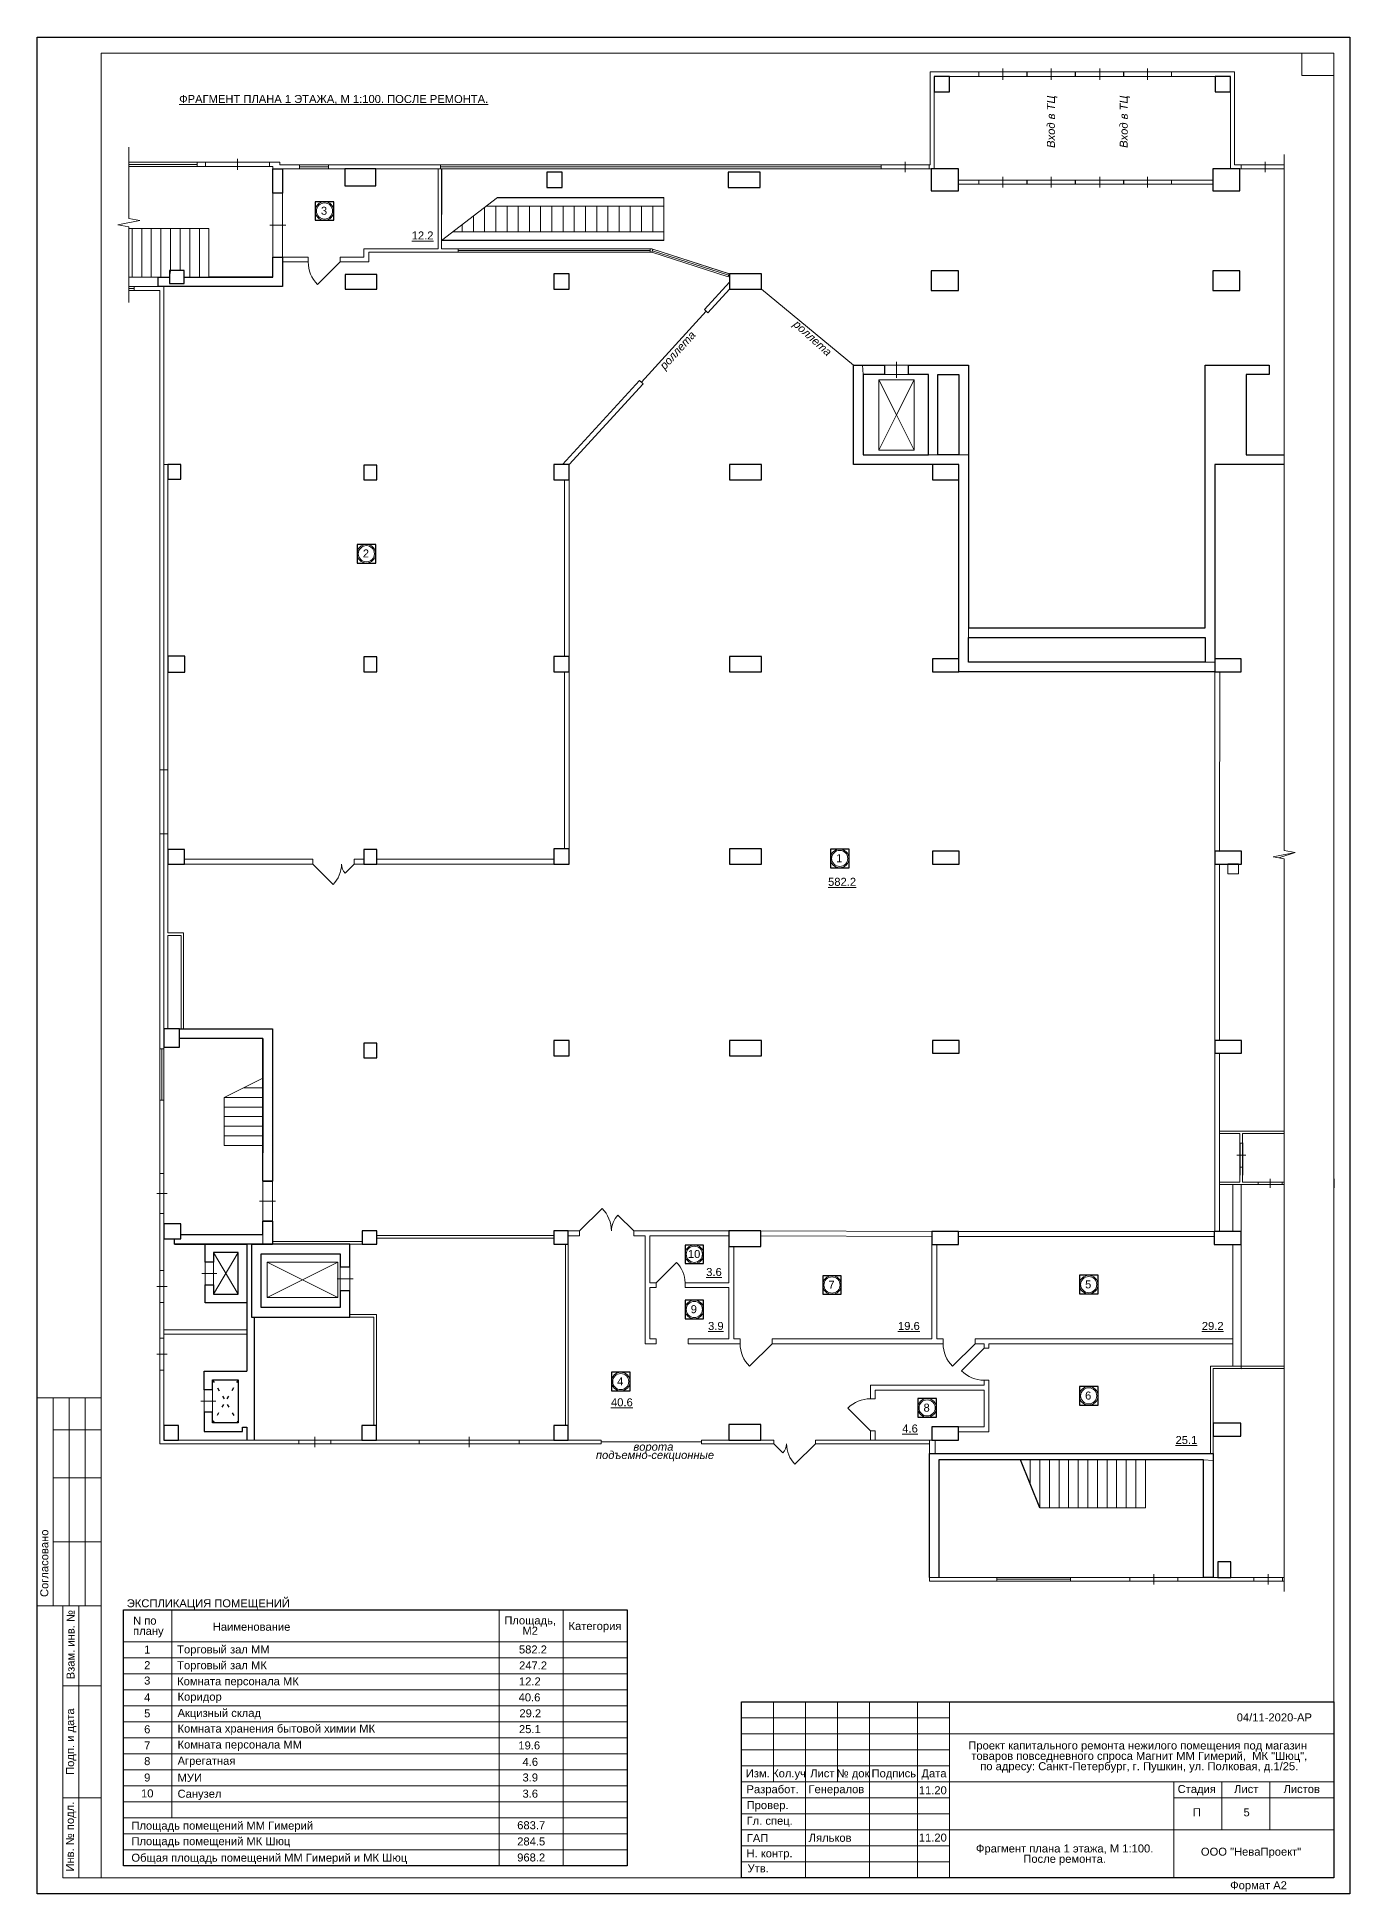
# Model space of a CAD drawing. Header units: metres. Extents: x 0 to 41, y 0 to 58.
import ezdxf
from ezdxf.enums import TextEntityAlignment as Align

# ---------------------------------------------------------------- set-up
doc = ezdxf.new("R2010")
doc.units = ezdxf.units.M
doc.header["$MEASUREMENT"] = 0
doc.linetypes.add('DGN Style 3', pattern=[9.138601, 6.527572, -2.611029])
doc.linetypes.add('PT_CUTCONTOUR', pattern=[0.3, 0.1, -0.2])
for name, color, linetype, lineweight in [('Level 50', 7, 'Continuous', 0), ('Level 63', 7, 'Continuous', 0), ('Капитальные стены', 7, 'Continuous', 30), ('Колонны', 4, 'Continuous', 13), ('лестницы', 134, 'Continuous', 0), ('Оборудование', 3, 'Continuous', 13)]:
    doc.layers.add(name, color=color, linetype=linetype, lineweight=lineweight)
for name, color, linetype in [('YOLO_FRAME', 1, 'Continuous'), ('YOLO_STAMP', 1, 'Continuous'), ('YOLO_TABLE', 1, 'Continuous')]:
    doc.layers.add(name, color=color, linetype=linetype)
doc.styles.add('GOST 2.304', font='cs_gost2304.shx')
doc.styles.add('Style-Arial', font='arial.ttf')
doc.styles.add('Style-Arial IF', font='')
doc.styles.get('Style-Arial IF').set_extended_font_data('Arial', italic=True)

msp = doc.modelspace()

# ---------------------------------------------------------------- linework, layer by layer
at = {"color": 7, "lineweight": 0}
for p, q in [((30.162, 57.017), (30.162, 56.667)), ((31.674, 57.017), (31.674, 56.667)), ((33.186, 57.017), (33.186, 56.667)), ((34.684, 57.017), (34.684, 56.667)), ((6.256, 54.197), (6.256, 53.857)), ((27.107, 54.107), (27.107, 53.787)), ((38.354, 54.107), (38.354, 53.787)), ((30.162, 53.637), (30.162, 53.307)), ((31.674, 53.637), (31.674, 53.307)), ((33.186, 53.637), (33.186, 53.307)), ((34.684, 53.637), (34.684, 53.307)), ((7.266, 52.129), (7.766, 52.129)), ((26.841, 47.857), (26.841, 47.357)), ((37.466, 23.072), (37.746, 23.072)), ((38.511, 22.337), (38.511, 22.057)), ((40.506, 22.337), (40.506, 22.057)), ((3.736, 21.882), (4.056, 21.882)), ((6.946, 21.634), (7.446, 21.634)), ((6.281, 20.032), (5.511, 18.732)), ((6.281, 18.732), (5.511, 20.032)), ((5.146, 19.376), (5.611, 19.383)), ((9.366, 19.215), (9.866, 19.215)), ((3.736, 18.969), (4.056, 18.969)), ((3.736, 16.857), (4.056, 16.857)), ((5.116, 15.396), (5.581, 15.396)), ((8.675, 14.277), (8.675, 13.957)), ((13.495, 14.277), (13.495, 13.957)), ((34.879, 9.987), (34.879, 9.667)), ((38.446, 9.987), (38.446, 9.667))]:
    msp.add_line(p, q, dxfattribs=at)
at = {"color": 7, "lineweight": 13}
for p, q in [((12.526, 53.887), (12.526, 51.387)), ((12.626, 53.887), (12.597, 53.887)), ((12.626, 51.387), (12.626, 53.887)), ((14.376, 52.987), (19.576, 52.987)), ((19.576, 52.987), (19.576, 51.647)), ((14.024, 52.717), (19.576, 52.717)), ((5.366, 52.027), (2.868, 52.027)), ((5.366, 50.507), (5.366, 52.027)), ((19.576, 51.647), (12.626, 51.647)), ((19.576, 51.917), (12.979, 51.917)), ((12.526, 51.387), (10.206, 51.387)), ((10.356, 51.287), (13.149, 51.287)), ((13.149, 51.387), (12.626, 51.387)), ((13.149, 51.287), (13.149, 51.387)), ((2.868, 50.507), (3.784, 50.507)), ((3.956, 33.113), (4.086, 33.113)), ((4.086, 33.113), (4.086, 30.017)), ((4.086, 30.017), (4.576, 30.017)), ((4.576, 30.017), (4.576, 27.017)), ((6.666, 27.017), (6.586, 27.017)), ((5.846, 23.379), (5.846, 24.879)), ((7.046, 23.379), (5.846, 23.379)), ((37.346, 22.157), (37.346, 20.687)), ((37.606, 22.157), (37.606, 16.487)), ((37.346, 16.487), (37.346, 20.287)), ((3.956, 17.617), (6.546, 17.617)), ((3.956, 17.487), (6.546, 17.487)), ((34.616, 13.557), (34.616, 12.057)), ((34.616, 12.057), (31.316, 12.057))]:
    msp.add_line(p, q, dxfattribs=at)
for p, q in [((12.626, 53.887), (12.626, 52.457)), ((14.376, 52.987), (19.576, 52.987)), ((19.576, 51.647), (12.626, 51.647)), ((7.366, 50.507), (5.366, 50.507)), ((3.956, 20.457), (4.286, 20.457))]:
    msp.add_line(p, q)
at = {"color": 7, "linetype": 'Continuous', "lineweight": 13}
for p, q in [((7.666, 51.129), (8.466, 51.129)), ((8.466, 51.129), (8.466, 50.979)), ((9.466, 51.129), (9.466, 50.979)), ((9.466, 51.129), (10.206, 51.129)), ((10.206, 51.287), (10.206, 51.387)), ((10.206, 51.287), (10.206, 51.129)), ((10.356, 51.287), (10.356, 50.979)), ((7.666, 50.979), (8.466, 50.979)), ((9.466, 50.979), (8.759, 50.272)), ((9.466, 50.979), (10.356, 50.979)), ((20.841, 49.49), (21.626, 50.349)), ((20.952, 49.388), (21.626, 50.127)), ((20.952, 49.388), (20.841, 49.49)), ((16.413, 44.647), (18.817, 47.276)), ((16.616, 44.647), (18.927, 47.174)), ((18.927, 47.174), (18.817, 47.276)), ((16.466, 44.167), (16.466, 38.657)), ((16.616, 44.167), (16.616, 38.657)), ((16.466, 38.177), (16.466, 32.647)), ((16.616, 38.177), (16.616, 32.647)), ((36.778, 32.567), (36.786, 38.177)), ((36.928, 32.566), (36.936, 38.176)), ((8.606, 32.317), (4.606, 32.317)), ((8.606, 32.167), (4.606, 32.167)), ((8.606, 32.317), (8.606, 32.167)), ((8.606, 32.167), (9.243, 31.53)), ((9.906, 32.167), (9.624, 31.884)), ((10.206, 32.317), (9.906, 32.317)), ((9.906, 32.317), (9.906, 32.167)), ((10.206, 32.167), (9.906, 32.167)), ((16.136, 32.317), (10.606, 32.317)), ((16.136, 32.167), (10.606, 32.167)), ((36.778, 32.167), (36.778, 26.657)), ((36.928, 32.167), (36.928, 26.657)), ((36.778, 26.257), (36.778, 20.687)), ((36.928, 26.257), (36.928, 20.687)), ((36.928, 23.827), (36.928, 23.747)), ((36.928, 22.237), (36.928, 22.157)), ((16.936, 20.707), (17.644, 21.414)), ((18.636, 20.707), (18.141, 21.201)), ((16.936, 20.707), (16.586, 20.707)), ((16.936, 20.557), (16.586, 20.557)), ((16.936, 20.557), (16.936, 20.707)), ((21.606, 20.707), (18.636, 20.707)), ((18.636, 20.557), (18.636, 20.707)), ((18.986, 20.557), (18.636, 20.557)), ((18.986, 18.937), (18.986, 20.557)), ((21.606, 20.557), (19.136, 20.557)), ((19.136, 19.087), (19.136, 20.557)), ((27.946, 20.687), (22.606, 20.707)), ((27.946, 20.537), (22.606, 20.557)), ((28.776, 20.687), (36.766, 20.687)), ((28.776, 20.537), (36.766, 20.537)), ((19.336, 19.087), (19.973, 19.723)), ((21.606, 20.227), (21.606, 19.087)), ((21.756, 20.227), (21.756, 18.937)), ((27.946, 20.287), (27.946, 17.337)), ((28.096, 20.287), (28.096, 17.337)), ((18.986, 17.187), (18.986, 18.937)), ((19.136, 19.087), (19.336, 19.087)), ((19.136, 17.337), (19.136, 18.937)), ((19.136, 18.937), (19.336, 18.937)), ((19.336, 18.937), (19.336, 19.087)), ((20.236, 18.937), (20.236, 19.087)), ((20.236, 19.087), (21.606, 19.087)), ((20.236, 18.937), (21.606, 18.937)), ((21.606, 18.937), (21.606, 17.337)), ((21.756, 18.937), (21.756, 17.337)), ((18.986, 17.187), (19.336, 17.187)), ((19.136, 17.337), (19.336, 17.337)), ((19.336, 17.187), (19.336, 17.337)), ((20.336, 17.187), (20.336, 17.337)), ((20.336, 17.337), (21.606, 17.337)), ((20.336, 17.187), (21.956, 17.187)), ((21.756, 17.337), (21.956, 17.337)), ((21.956, 17.337), (21.956, 17.187)), ((22.956, 17.187), (22.249, 16.479)), ((22.956, 17.337), (27.946, 17.337)), ((22.956, 17.337), (22.956, 17.187)), ((22.956, 17.187), (28.296, 17.187)), ((28.096, 17.337), (28.296, 17.337)), ((28.296, 17.337), (28.296, 17.187)), ((29.296, 17.187), (28.589, 16.479)), ((29.578, 17.047), (28.871, 16.339)), ((29.296, 17.337), (29.296, 17.187)), ((29.296, 17.337), (37.346, 17.337)), ((29.296, 17.187), (29.578, 17.187)), ((29.578, 17.047), (29.578, 17.187)), ((29.578, 17.047), (29.728, 17.047)), ((29.728, 17.187), (29.728, 17.047)), ((29.728, 17.187), (37.346, 17.187)), ((29.578, 15.887), (26.028, 15.887)), ((26.028, 15.887), (26.028, 15.467)), ((29.578, 15.737), (26.178, 15.737)), ((26.178, 15.737), (26.178, 15.467)), ((29.578, 15.887), (29.578, 16.047)), ((29.578, 16.047), (29.728, 16.047)), ((29.578, 15.737), (29.578, 14.587)), ((29.728, 16.047), (29.728, 14.437)), ((26.028, 14.467), (25.321, 15.174)), ((26.178, 15.467), (26.028, 15.467)), ((28.776, 14.587), (29.578, 14.587)), ((23.006, 14.057), (23.006, 14.177)), ((23.006, 14.057), (23.289, 13.774)), ((24.306, 14.057), (23.67, 13.42)), ((24.306, 14.057), (24.306, 14.177)), ((26.178, 14.467), (26.028, 14.467)), ((26.028, 14.467), (26.028, 14.177)), ((26.178, 14.467), (26.178, 14.177)), ((28.776, 14.437), (29.728, 14.437)), ((2.702, 8.872), (18.43, 8.872)), ((2.702, 8.872), (2.702, 0.872)), ((4.202, 8.872), (4.202, 2.372)), ((14.43, 8.872), (14.43, 0.872)), ((16.43, 8.872), (16.43, 0.872)), ((18.43, 8.872), (18.43, 0.872)), ((18.43, 8.872), (18.43, 0.872)), ((2.702, 7.872), (18.43, 7.872)), ((2.702, 2.372), (18.43, 2.372)), ((2.702, 1.872), (18.43, 1.872)), ((2.702, 1.372), (18.43, 1.372)), ((2.702, 0.872), (18.43, 0.872))]:
    msp.add_line(p, q, dxfattribs=at)
at = {"color": 7, "linetype": 'DGN Style 3', "lineweight": 13}
for p, q in [((22.626, 50.127), (25.496, 47.757)), ((18.872, 47.225), (20.896, 49.439)), ((17.616, 14.117), (20.746, 14.117))]:
    msp.add_line(p, q, dxfattribs=at)
at = {"color": 7, "lineweight": 30}
for p, q in [((6.546, 18.467), (6.546, 16.327)), ((6.776, 18.017), (6.776, 14.177)), ((6.546, 14.579), (6.546, 14.177))]:
    msp.add_line(p, q, dxfattribs=at)
at = {"linetype": 'PT_CUTCONTOUR'}
for p, q in [((6.281, 16.062), (5.481, 14.712)), ((5.481, 16.062), (6.281, 14.712))]:
    msp.add_line(p, q, dxfattribs=at)
at = {"color": 7}
msp.add_line((31.316, 12.057), (30.716, 13.557), dxfattribs=at)
at = {"color": 7, "linetype": 'Continuous', "lineweight": 0}
for p, q in [((2.702, 7.372), (18.43, 7.372)), ((2.702, 6.872), (18.43, 6.872)), ((2.702, 6.372), (18.43, 6.372)), ((2.702, 5.872), (18.43, 5.872)), ((2.702, 5.372), (18.43, 5.372)), ((2.702, 4.872), (18.43, 4.872)), ((2.702, 4.372), (18.43, 4.372)), ((2.702, 3.872), (18.43, 3.872)), ((2.702, 3.372), (18.43, 3.372)), ((2.702, 2.872), (18.43, 2.872)), ((2.702, 2.372), (18.43, 2.372)), ((2.702, 2.372), (18.43, 2.372)), ((2.702, 1.872), (18.43, 1.872))]:
    msp.add_line(p, q, dxfattribs=at)
at = {"color": 7, "lineweight": 13, "flags": 128}
for points in [[(27.857, 54.007), (27.896, 54.007), (27.896, 56.917), (29.412, 56.917), (29.412, 56.767), (28.016, 56.767), (28.016, 53.887), (27.857, 53.887), (27.857, 54.007)], [(30.912, 56.917), (30.924, 56.917), (30.924, 56.767), (30.912, 56.767), (30.912, 56.917)], [(32.424, 56.917), (32.436, 56.917), (32.436, 56.767), (32.424, 56.767), (32.424, 56.917)], [(33.936, 56.917), (33.934, 56.917), (33.934, 56.767), (33.936, 56.767), (33.936, 56.917)], [(35.434, 56.917), (37.396, 56.917), (37.396, 54.007), (37.604, 54.007), (37.604, 53.887), (37.276, 53.887), (37.276, 56.767), (35.434, 56.767), (35.434, 56.917)], [(5.001, 54.097), (5.256, 54.097), (5.256, 53.957), (5.001, 53.957), (5.001, 54.097)], [(7.256, 54.097), (7.516, 54.097), (7.576, 54.097), (7.576, 54.007), (8.198, 54.007), (8.198, 53.887), (7.366, 53.887), (7.366, 53.957), (7.256, 53.957), (7.256, 54.097)], [(9.098, 54.007), (12.597, 54.007), (12.597, 53.887), (9.098, 53.887), (9.098, 54.007)], [(28.776, 53.537), (29.412, 53.537), (29.412, 53.407), (28.776, 53.407), (28.776, 53.537)], [(30.912, 53.537), (30.924, 53.537), (30.924, 53.407), (30.912, 53.407), (30.912, 53.537)], [(32.424, 53.537), (32.436, 53.537), (32.436, 53.407), (32.424, 53.407), (32.424, 53.537)], [(33.934, 53.537), (33.936, 53.537), (33.936, 53.407), (33.934, 53.407), (33.934, 53.537)], [(35.434, 53.537), (36.716, 53.537), (36.716, 53.407), (35.434, 53.407), (35.434, 53.537)], [(19.149, 51.387), (19.196, 51.387), (19.232, 51.375), (19.202, 51.28), (19.181, 51.287), (19.149, 51.287), (19.149, 51.387)], [(3.956, 26.399), (3.836, 26.399), (3.836, 33.113), (3.956, 33.113), (3.956, 26.399)], [(3.836, 22.507), (3.956, 22.507), (3.956, 24.789), (3.836, 24.789), (3.836, 22.507)], [(3.836, 19.469), (3.956, 19.469), (3.956, 21.257), (3.836, 21.257), (3.836, 19.469)], [(7.346, 20.377), (10.156, 20.377), (10.156, 20.297), (7.346, 20.297), (7.346, 20.377)], [(16.136, 20.567), (10.606, 20.567), (10.606, 20.487), (16.136, 20.487), (16.136, 20.567)], [(16.506, 14.627), (16.586, 14.627), (16.586, 20.297), (16.506, 20.297), (16.506, 14.627)], [(3.836, 17.357), (3.956, 17.357), (3.956, 18.469), (3.836, 18.469), (3.836, 17.357)], [(3.836, 16.357), (3.836, 14.057), (8.175, 14.057), (8.175, 14.177), (3.956, 14.177), (3.956, 16.357), (3.836, 16.357)], [(9.175, 14.177), (11.93, 14.177), (11.93, 14.057), (9.175, 14.057), (9.175, 14.177)], [(15.06, 14.177), (17.616, 14.177), (17.616, 14.057), (15.06, 14.057), (15.06, 14.177)], [(27.866, 14.177), (28.046, 14.177), (28.046, 13.757), (27.866, 13.757), (27.866, 14.177)], [(27.866, 9.767), (29.976, 9.767), (29.976, 9.887), (27.866, 9.887), (27.866, 9.767)], [(32.276, 9.887), (34.129, 9.887), (34.129, 9.767), (32.276, 9.767), (32.276, 9.887)], [(35.629, 9.887), (37.996, 9.887), (37.996, 9.767), (35.629, 9.767), (35.629, 9.887)]]:
    msp.add_lwpolyline(points, close=True, dxfattribs=at)
at = {"color": 7, "lineweight": 0, "flags": 128}
for points in [[(29.412, 56.917), (30.912, 56.917), (30.912, 56.767), (29.412, 56.767), (29.412, 56.917)], [(30.924, 56.917), (32.424, 56.917), (32.424, 56.767), (30.924, 56.767), (30.924, 56.917)], [(32.436, 56.917), (33.936, 56.917), (33.936, 56.767), (32.436, 56.767), (32.436, 56.917)], [(33.934, 56.917), (35.434, 56.917), (35.434, 56.767), (33.934, 56.767), (33.934, 56.917)], [(5.256, 54.097), (7.256, 54.097), (7.256, 53.957), (5.256, 53.957), (5.256, 54.097)], [(8.198, 54.007), (9.098, 54.007), (9.098, 53.887), (8.198, 53.887), (8.198, 54.007)], [(8.198, 54.007), (9.098, 54.007), (9.098, 53.947), (8.198, 53.947), (8.198, 54.007)], [(12.597, 54.007), (26.357, 54.007), (26.357, 53.887), (12.597, 53.887), (12.597, 54.007)], [(26.357, 54.007), (12.597, 54.007), (12.597, 53.948), (26.357, 53.948), (26.357, 54.007)], [(26.357, 54.007), (27.857, 54.007), (27.857, 53.887), (26.357, 53.887), (26.357, 54.007)], [(29.412, 53.537), (30.912, 53.537), (30.912, 53.407), (29.412, 53.407), (29.412, 53.537)], [(30.924, 53.537), (32.424, 53.537), (32.424, 53.407), (30.924, 53.407), (30.924, 53.537)], [(32.436, 53.537), (33.936, 53.537), (33.936, 53.407), (32.436, 53.407), (32.436, 53.537)], [(33.934, 53.537), (35.434, 53.537), (35.434, 53.407), (33.934, 53.407), (33.934, 53.537)], [(7.366, 53.129), (7.666, 53.129), (7.666, 51.129), (7.366, 51.129), (7.366, 53.129)], [(13.149, 51.387), (19.149, 51.387), (19.149, 51.287), (13.149, 51.287), (13.149, 51.387)], [(19.149, 51.387), (13.149, 51.387), (13.149, 51.338), (19.149, 51.338), (19.149, 51.387)], [(19.232, 51.375), (21.613, 50.611), (21.582, 50.516), (19.202, 51.28), (19.232, 51.375)], [(19.232, 51.375), (21.613, 50.611), (21.598, 50.565), (19.217, 51.329), (19.232, 51.375)], [(26.464, 47.757), (27.218, 47.757), (27.218, 47.457), (26.464, 47.457), (26.464, 47.757)], [(3.836, 35.113), (4.086, 35.113), (4.086, 33.113), (3.836, 33.113), (3.836, 35.113)], [(3.836, 35.113), (3.961, 35.113), (3.961, 33.113), (3.836, 33.113), (3.836, 35.113)], [(3.836, 26.399), (3.956, 26.399), (3.956, 24.789), (3.836, 24.789), (3.836, 26.399)], [(3.898, 26.399), (3.956, 26.399), (3.956, 24.789), (3.898, 24.789), (3.898, 26.399)], [(37.566, 23.449), (37.646, 23.449), (37.646, 22.696), (37.566, 22.696), (37.566, 23.449)], [(3.836, 22.507), (3.956, 22.507), (3.956, 21.257), (3.836, 21.257), (3.836, 22.507)], [(7.046, 22.259), (7.346, 22.259), (7.346, 21.009), (7.046, 21.009), (7.046, 22.259)], [(38.135, 22.237), (38.888, 22.237), (38.888, 22.157), (38.135, 22.157), (38.135, 22.237)], [(5.246, 19.728), (5.511, 19.728), (5.511, 19.028), (5.246, 19.028), (5.246, 19.728)], [(5.511, 20.032), (6.281, 20.032), (6.281, 18.732), (5.511, 18.732), (5.511, 20.032)], [(3.836, 19.469), (3.956, 19.469), (3.956, 18.469), (3.836, 18.469), (3.836, 19.469)], [(9.466, 19.591), (9.766, 19.591), (9.766, 18.838), (9.466, 18.838), (9.466, 19.591)], [(3.836, 17.357), (3.956, 17.357), (3.956, 16.357), (3.836, 16.357), (3.836, 17.357)], [(5.216, 15.746), (5.481, 15.746), (5.481, 15.046), (5.216, 15.046), (5.216, 15.746)], [(8.175, 14.177), (9.175, 14.177), (9.175, 14.057), (8.175, 14.057), (8.175, 14.177)], [(11.93, 14.177), (15.06, 14.177), (15.06, 14.057), (11.93, 14.057), (11.93, 14.177)], [(29.976, 9.887), (32.276, 9.887), (32.276, 9.767), (29.976, 9.767), (29.976, 9.887)], [(34.129, 9.887), (35.629, 9.887), (35.629, 9.767), (34.129, 9.767), (34.129, 9.887)], [(37.996, 9.887), (38.896, 9.887), (38.896, 9.767), (37.996, 9.767), (37.996, 9.887)], [(29.976, 9.828), (32.276, 9.828), (32.276, 9.767), (29.976, 9.767), (29.976, 9.828)]]:
    msp.add_lwpolyline(points, close=True, dxfattribs=at)
at = {"color": 7, "linetype": 'Continuous', "lineweight": 0, "flags": 128}
for points in [[(12.626, 53.887), (12.626, 51.387), (19.196, 51.387), (21.626, 50.607), (22.626, 50.607), (22.626, 50.127), (25.496, 47.757), (29.086, 47.757), (25.782, 47.757), (25.796, 47.457), (25.796, 44.947), (29.091, 44.947), (29.086, 38.477), (36.486, 38.477), (36.783, 38.477), (36.786, 38.577), (37.606, 38.577), (37.606, 38.177), (36.936, 38.176), (36.928, 32.566), (37.618, 32.567), (37.618, 32.167), (36.928, 32.167), (36.928, 26.657), (37.618, 26.657), (37.618, 26.257), (36.928, 26.257), (36.928, 20.687), (37.606, 20.687), (37.606, 16.406), (36.726, 16.407), (36.726, 13.535), (36.426, 13.557), (28.166, 13.557), (28.166, 9.887), (38.949, 9.887), (38.949, 32.327), (38.778, 32.36), (39.291, 32.526), (38.949, 32.592), (38.949, 53.887), (37.276, 53.887), (37.276, 56.287), (36.796, 56.287), (36.796, 56.767), (28.496, 56.767), (28.496, 56.287), (28.016, 56.287), (28.016, 53.887), (12.626, 53.887)], [(2.868, 50.507), (4.134, 50.507), (4.166, 50.707), (4.594, 50.707), (4.594, 50.507), (7.366, 50.507), (7.366, 53.957), (2.868, 53.957), (2.868, 52.336), (3.21, 52.27), (2.525, 52.137), (2.868, 52.071), (2.868, 50.507)], [(3.956, 26.447), (4.446, 26.447), (4.446, 26.717), (7.046, 26.717), (7.046, 20.299), (10.606, 20.297), (10.606, 20.487), (16.136, 20.487), (16.136, 20.297), (16.506, 20.297), (16.506, 14.627), (16.136, 14.627), (16.136, 14.177), (4.416, 14.177), (4.416, 14.627), (3.956, 14.627), (3.956, 20.457), (4.486, 20.457), (4.486, 20.927), (3.956, 20.927), (3.956, 26.447), (3.956, 26.447)]]:
    msp.add_lwpolyline(points, close=True, dxfattribs=at)
at = {"lineweight": 0, "flags": 128}
for points in [[(2.868, 49.71), (2.868, 52.071), (2.525, 52.137), (3.21, 52.27), (2.868, 52.336), (2.868, 54.565)], [(38.949, 9.444), (38.949, 32.327), (38.607, 32.393), (39.291, 32.526), (38.949, 32.592), (38.949, 54.333)]]:
    msp.add_lwpolyline(points, dxfattribs=at)
at = {"color": 7, "lineweight": 0, "flags": 128}
for points in [[(2.868, 54.097), (5.001, 54.097), (5.001, 53.957), (2.868, 53.957)], [(2.868, 54.024), (5.001, 54.024), (5.001, 54.097), (2.868, 54.097)], [(38.949, 53.887), (37.604, 53.887), (37.604, 54.007), (38.949, 54.007)], [(2.868, 50.207), (3.035, 50.207), (3.035, 50.087), (2.868, 50.087)], [(2.868, 50.145), (3.035, 50.145), (3.035, 50.207), (2.868, 50.207)], [(9.388, 19.732), (7.188, 19.732)], [(7.188, 19.732), (7.188, 18.632)], [(8.288, 19.182), (7.188, 19.732), (8.288, 19.182)], [(9.388, 19.732), (8.288, 19.182), (9.388, 19.732)], [(9.388, 18.632), (9.388, 19.732)], [(8.288, 19.182), (7.188, 18.632), (8.288, 19.182)], [(9.388, 18.632), (8.288, 19.182), (9.388, 18.632)], [(7.188, 18.632), (9.388, 18.632)]]:
    msp.add_lwpolyline(points, dxfattribs=at)
at = {"color": 7, "lineweight": 30, "flags": 128}
for points in [[(7.366, 53.129), (7.366, 53.887), (7.666, 53.887), (7.666, 53.887), (7.666, 53.129), (7.366, 53.129)], [(28.136, 47.457), (28.786, 47.457), (28.786, 44.947), (28.136, 44.947), (28.136, 47.457)], [(29.086, 39.247), (36.486, 39.247), (36.486, 38.477), (29.086, 38.477), (29.086, 39.247)], [(5.246, 19.728), (5.246, 20.297), (6.546, 20.297), (6.546, 18.467), (5.246, 18.467), (5.246, 19.028), (5.511, 19.028), (5.511, 18.732), (6.281, 18.732), (6.281, 20.032), (5.511, 20.032), (5.511, 19.728), (5.246, 19.728)], [(9.466, 19.591), (9.766, 19.591), (9.766, 20.297), (6.696, 20.297), (6.696, 18.017), (9.766, 18.017), (9.766, 18.838), (9.466, 18.838), (9.466, 18.317), (6.996, 18.317), (6.996, 19.997), (9.466, 19.997), (9.466, 19.591)]]:
    msp.add_lwpolyline(points, close=True, dxfattribs=at)
for points in [[(4.594, 50.507), (7.366, 50.507), (7.366, 51.129), (7.666, 51.129), (7.666, 50.207), (4.086, 50.207), (3.784, 50.207), (3.784, 50.507), (4.134, 50.507)], [(38.949, 44.647), (36.786, 44.647), (36.786, 38.177), (28.786, 38.177), (28.786, 44.647), (25.496, 44.647), (25.496, 47.757), (26.464, 47.757), (26.464, 47.457), (25.796, 47.457), (25.796, 44.947), (27.836, 44.947), (27.836, 47.457), (27.218, 47.457), (27.218, 47.757), (29.086, 47.757), (29.086, 39.547), (36.486, 39.547), (36.486, 47.757), (38.476, 47.757), (38.476, 47.457), (37.766, 47.457), (37.766, 44.947), (38.949, 44.947)], [(4.446, 27.017), (7.346, 27.017), (7.346, 22.259), (7.046, 22.259), (7.046, 26.717), (4.446, 26.717)], [(4.486, 20.597), (7.046, 20.597), (7.046, 21.009), (7.346, 21.009), (7.346, 20.297), (4.286, 20.297), (4.286, 20.457)], [(5.481, 15.746), (5.216, 15.746), (5.216, 16.327), (6.546, 16.327)], [(5.481, 15.746), (5.481, 16.062), (6.281, 16.062), (6.281, 14.712), (5.481, 14.712), (5.481, 15.046), (5.216, 15.046), (5.216, 14.447), (6.414, 14.447), (6.414, 14.579), (6.546, 14.579)], [(27.866, 9.887), (27.866, 13.757), (36.726, 13.757), (36.726, 9.887), (36.426, 9.887), (36.426, 13.557), (28.166, 13.557), (28.166, 9.887)]]:
    msp.add_lwpolyline(points, dxfattribs=at)
at = {"color": 7, "lineweight": 13, "flags": 128}
for points in [[(3.836, 50.087), (3.035, 50.087), (3.035, 50.207), (3.956, 50.207)], [(3.836, 50.087), (3.836, 35.113), (3.956, 35.113), (3.956, 50.207)], [(3.956, 44.647), (4.086, 44.647), (4.086, 35.113), (3.956, 35.113)], [(4.086, 27.017), (4.086, 29.937), (4.496, 29.937), (4.496, 27.017)], [(36.928, 23.827), (38.949, 23.827)], [(38.949, 23.747), (37.646, 23.747), (37.646, 23.449), (37.566, 23.449), (37.566, 23.747), (36.928, 23.747)], [(36.928, 22.237), (37.566, 22.237), (37.566, 22.696), (37.646, 22.696), (37.646, 22.237), (38.135, 22.237), (38.135, 22.157), (36.928, 22.157)], [(38.888, 22.237), (38.949, 22.237)], [(38.949, 22.157), (38.888, 22.157), (38.888, 22.237)], [(9.766, 18.097), (10.596, 18.097), (10.596, 14.627)], [(10.516, 14.627), (10.516, 18.017), (9.766, 18.017)], [(38.949, 16.487), (36.646, 16.487), (36.646, 13.757), (36.726, 13.757), (36.726, 16.407), (38.949, 16.407)], [(23.006, 14.057), (20.746, 14.057), (20.746, 14.177), (23.006, 14.177)], [(24.306, 14.177), (27.866, 14.177), (27.866, 14.057), (24.306, 14.057)], [(38.949, 9.767), (38.896, 9.767), (38.896, 9.887), (38.949, 9.887)]]:
    msp.add_lwpolyline(points, dxfattribs=at)
at = {"color": 7, "linetype": 'Continuous', "lineweight": 0, "flags": 128}
for points in [[(37.188, 32.167), (37.188, 31.867)], [(37.518, 31.867), (37.518, 32.167)], [(37.188, 31.867), (37.518, 31.867)]]:
    msp.add_lwpolyline(points, dxfattribs=at)
at = {"flags": 128}
for points in [[(37.566, 23.457), (37.566, 22.447)], [(37.646, 23.457), (37.646, 22.447)]]:
    msp.add_lwpolyline(points, dxfattribs=at)
at = {"color": 7, "linetype": 'Continuous', "lineweight": 13}
for centre, radius in [((8.976, 52.569), 0.291), ((8.976, 52.569), 0.252), ((10.283, 41.863), 0.291), ((10.283, 41.863), 0.252), ((25.067, 32.345), 0.291), ((25.067, 32.345), 0.252), ((20.526, 19.979), 0.291), ((20.526, 19.979), 0.252), ((24.826, 19.019), 0.291), ((24.826, 19.019), 0.252), ((32.844, 19.032), 0.291), ((32.844, 19.032), 0.252), ((20.526, 18.256), 0.291), ((20.526, 18.256), 0.252), ((18.228, 16.003), 0.291), ((18.228, 16.003), 0.252), ((32.844, 15.558), 0.291), ((32.844, 15.558), 0.252), ((27.796, 15.18), 0.291), ((27.796, 15.18), 0.252)]:
    msp.add_circle(centre, radius, dxfattribs=at)
at = {"color": 7, "linetype": 'Continuous', "lineweight": 0}
for centre, radius, start, end in [((9.466, 50.979), 1, 180, 225), ((8.606, 32.167), 0.9, 315, 360), ((9.906, 32.167), 0.4, 180, 225), ((16.936, 20.707), 1, 0, 45), ((18.636, 20.707), 0.7, 135, 180), ((19.336, 19.087), 0.9, 360, 45), ((22.956, 17.187), 1, 180, 225), ((29.296, 17.187), 1, 180, 225), ((29.578, 17.047), 1, 225, 270), ((26.028, 14.467), 1, 90, 135), ((23.006, 14.057), 0.4, 315, 0), ((24.306, 14.057), 0.9, 180, 225)]:
    msp.add_arc(centre, radius, start, end, dxfattribs=at)
at = {"layer": 'Level 50', "color": 7, "linetype": 'Continuous', "lineweight": 0}
for p, q in [((0, 58), (41, 58)), ((0, 0), (0, 58)), ((41, 58), (41, 0)), ((41, 0), (0, 0))]:
    msp.add_line(p, q, dxfattribs=at)
at = {"layer": 'Level 50', "color": 7, "linetype": 'Continuous', "lineweight": 13}
for p, q in [((2, 57.5), (40.5, 57.5)), ((2, 57.5), (2, 0.5)), ((39.5, 57.5), (39.5, 56.8)), ((40.5, 57.5), (40.5, 0.5)), ((39.5, 56.8), (40.5, 56.8)), ((2, 0.5), (40.5, 0.5))]:
    msp.add_line(p, q, dxfattribs=at)
at = {"layer": 'Level 63', "color": 7, "linetype": 'Continuous', "lineweight": 13}
for p, q in [((0, 15.5), (2, 15.5)), ((0, 15.5), (0, 9)), ((0.5, 15.5), (0.5, 9)), ((1, 15.5), (1, 9)), ((1.5, 15.5), (1.5, 9)), ((0.5, 14.5), (2, 14.5)), ((0.5, 13), (2, 13)), ((0.5, 11), (2, 11)), ((0, 9), (2, 9)), ((0.8, 9), (2, 9)), ((1.3, 0.5), (1.3, 9)), ((0.8, 6.5), (2, 6.5)), ((22, 6), (40.5, 6)), ((22, 6), (22, 0.5)), ((23, 6), (23, 3.5)), ((24, 6), (24, 0.5)), ((25, 6), (25, 3.5)), ((26, 6), (26, 0.5)), ((27.5, 6), (27.5, 0.5)), ((28.5, 6), (28.5, 0.5)), ((28.5, 5), (40.5, 5)), ((22, 4), (28.5, 4)), ((22, 3.5), (28.5, 3.5)), ((28.5, 3.5), (40.5, 3.5)), ((0.8, 3), (2, 3)), ((35.5, 3), (40.5, 3)), ((28.5, 2), (40.5, 2))]:
    msp.add_line(p, q, dxfattribs=at)
at = {"layer": 'Level 63', "color": 7, "linetype": 'Continuous', "lineweight": 0}
for p, q in [((22, 5.5), (28.5, 5.5)), ((22, 5), (28.5, 5)), ((22, 4.5), (28.5, 4.5)), ((22, 3), (28.5, 3)), ((22, 2.5), (28.5, 2.5)), ((22, 2), (28.5, 2)), ((22, 1.5), (28.5, 1.5)), ((22, 1), (28.5, 1))]:
    msp.add_line(p, q, dxfattribs=at)
at = {"layer": 'Level 63', "color": 7, "linetype": 'Continuous', "lineweight": 13, "flags": 128}
for points in [[(2, 0.5), (0.8, 0.5), (0.8, 9)], [(35.5, 3.5), (35.5, 0.5)], [(37, 3.5), (37, 2)], [(38.5, 3.5), (38.5, 2)]]:
    msp.add_lwpolyline(points, dxfattribs=at)
at = {"layer": 'YOLO_FRAME'}
msp.add_lwpolyline([(0, 58), (41, 58), (41, 0), (0, 0)], close=True, dxfattribs=at)
at = {"layer": 'YOLO_STAMP'}
msp.add_lwpolyline([(22, 6), (40.5, 6), (40.5, 0.5), (22, 0.5)], close=True, dxfattribs=at)
at = {"layer": 'YOLO_TABLE'}
for points in [[(8.686, 52.278), (9.267, 52.278), (9.267, 52.86), (8.686, 52.86)], [(9.993, 41.572), (10.574, 41.572), (10.574, 42.153), (9.993, 42.153)], [(24.777, 32.054), (25.358, 32.054), (25.358, 32.635), (24.777, 32.635)], [(20.235, 19.688), (20.816, 19.688), (20.816, 20.269), (20.235, 20.269)], [(24.535, 18.729), (25.116, 18.729), (25.116, 19.31), (24.535, 19.31)], [(32.553, 18.742), (33.134, 18.742), (33.134, 19.323), (32.553, 19.323)], [(20.235, 17.965), (20.816, 17.965), (20.816, 18.546), (20.235, 18.546)], [(17.938, 15.712), (18.519, 15.712), (18.519, 16.294), (17.938, 16.294)], [(32.553, 15.268), (33.134, 15.268), (33.134, 15.849), (32.553, 15.849)], [(27.506, 14.89), (28.087, 14.89), (28.087, 15.471), (27.506, 15.471)], [(2.702, 8.872), (18.43, 8.872), (18.43, 0.872), (2.702, 0.872)]]:
    msp.add_lwpolyline(points, close=True, dxfattribs=at)
at = {"layer": 'Капитальные стены', "flags": 128}
for points in [[(7.046, 26.717), (4.446, 26.717)], [(7.046, 23.227), (7.046, 26.717), (7.046, 23.227)], [(7.346, 26.937), (7.346, 23.227)], [(7.046, 23.147), (7.046, 23.227), (7.046, 23.147)], [(7.046, 22.259), (7.046, 23.147)], [(7.346, 23.147), (7.346, 22.259)], [(7.046, 22.259), (7.346, 22.259)], [(7.046, 20.597), (7.046, 21.009)], [(7.346, 21.009), (7.046, 21.009)], [(7.346, 21.009), (7.346, 20.377)], [(4.286, 20.297), (4.286, 20.457)], [(4.486, 20.597), (7.046, 20.597)], [(5.246, 20.297), (4.286, 20.297), (5.246, 20.297)], [(6.281, 20.297), (5.246, 20.297), (6.281, 20.297)], [(6.546, 20.297), (6.281, 20.297), (6.546, 20.297)], [(6.776, 20.297), (6.696, 20.297), (6.776, 20.297)], [(7.346, 20.297), (6.776, 20.297), (7.346, 20.297)]]:
    msp.add_lwpolyline(points, dxfattribs=at)
at = {"layer": 'Колонны', "color": 7, "lineweight": 30, "flags": 128}
for points in [[(28.016, 56.767), (28.016, 56.287)], [(28.496, 56.767), (28.016, 56.767)], [(28.016, 56.287), (28.496, 56.287)], [(28.496, 56.287), (28.496, 56.767)], [(36.796, 56.767), (36.796, 56.287)], [(37.276, 56.767), (36.796, 56.767)], [(36.796, 56.287), (37.276, 56.287)], [(37.276, 56.287), (37.276, 56.767)], [(9.606, 53.887), (9.606, 53.357)], [(10.576, 53.887), (9.606, 53.887)], [(10.576, 53.357), (10.576, 53.887)], [(15.916, 53.787), (15.916, 53.307)], [(16.396, 53.787), (15.916, 53.787)], [(16.396, 53.307), (16.396, 53.787)], [(22.586, 53.787), (21.586, 53.787)], [(21.586, 53.787), (21.586, 53.307)], [(22.586, 53.307), (22.586, 53.787)], [(27.926, 53.887), (27.926, 53.197)], [(28.776, 53.887), (27.926, 53.887)], [(28.776, 53.197), (28.776, 53.887)], [(36.716, 53.887), (36.716, 53.197)], [(37.566, 53.887), (36.716, 53.887)], [(37.566, 53.197), (37.566, 53.887)], [(9.606, 53.357), (10.576, 53.357)], [(15.916, 53.307), (16.396, 53.307)], [(21.586, 53.307), (22.586, 53.307)], [(27.926, 53.197), (28.776, 53.197)], [(36.716, 53.197), (37.566, 53.197)], [(4.134, 50.707), (4.134, 50.307)], [(4.594, 50.707), (4.134, 50.707)], [(4.594, 50.307), (4.594, 50.707)], [(10.606, 50.587), (9.616, 50.587)], [(9.616, 50.587), (9.616, 50.127)], [(10.606, 50.127), (10.606, 50.587)], [(16.136, 50.607), (16.136, 50.127)], [(16.616, 50.607), (16.136, 50.607)], [(16.616, 50.127), (16.616, 50.607)], [(22.626, 50.607), (21.626, 50.607)], [(21.626, 50.607), (21.626, 50.127)], [(22.626, 50.127), (22.626, 50.607)], [(27.926, 50.697), (27.926, 50.087)], [(28.776, 50.697), (27.926, 50.697)], [(28.776, 50.087), (28.776, 50.697)], [(36.716, 50.697), (36.716, 50.087)], [(37.566, 50.697), (36.716, 50.697)], [(37.566, 50.087), (37.566, 50.697)], [(4.134, 50.307), (4.594, 50.307)], [(9.616, 50.127), (10.606, 50.127)], [(16.136, 50.127), (16.616, 50.127)], [(21.626, 50.127), (22.626, 50.127)], [(27.926, 50.087), (28.776, 50.087)], [(36.716, 50.087), (37.566, 50.087)], [(4.086, 44.647), (4.086, 44.187)], [(4.486, 44.647), (4.086, 44.647)], [(4.086, 44.187), (4.486, 44.187)], [(4.486, 44.187), (4.486, 44.647)], [(10.206, 44.627), (10.206, 44.167)], [(10.606, 44.627), (10.206, 44.627)], [(10.206, 44.167), (10.606, 44.167)], [(10.606, 44.167), (10.606, 44.627)], [(16.136, 44.647), (16.136, 44.167)], [(16.616, 44.647), (16.136, 44.647)], [(16.136, 44.167), (16.616, 44.167)], [(16.616, 44.167), (16.616, 44.647)], [(21.626, 44.647), (21.626, 44.167)], [(22.626, 44.647), (21.626, 44.647)], [(21.626, 44.167), (22.626, 44.167)], [(22.626, 44.167), (22.626, 44.647)], [(27.966, 44.647), (27.966, 44.167)], [(28.786, 44.647), (27.966, 44.647)], [(27.966, 44.167), (28.786, 44.167)], [(28.786, 44.167), (28.786, 44.647)], [(4.086, 38.667), (4.086, 38.167)], [(4.616, 38.667), (4.086, 38.667)], [(4.616, 38.167), (4.616, 38.667)], [(10.206, 38.637), (10.206, 38.177)], [(10.606, 38.637), (10.206, 38.637)], [(10.606, 38.177), (10.606, 38.637)], [(16.136, 38.657), (16.136, 38.177)], [(16.616, 38.657), (16.136, 38.657)], [(16.616, 38.177), (16.616, 38.657)], [(21.626, 38.657), (21.626, 38.177)], [(22.626, 38.657), (21.626, 38.657)], [(22.626, 38.177), (22.626, 38.657)], [(27.966, 38.577), (27.966, 38.177)], [(28.786, 38.577), (27.966, 38.577)], [(28.786, 38.177), (28.786, 38.577)], [(36.786, 38.577), (36.786, 38.177)], [(37.606, 38.577), (36.786, 38.577)], [(37.606, 38.177), (37.606, 38.577)], [(4.086, 38.167), (4.616, 38.167)], [(10.206, 38.177), (10.606, 38.177)], [(16.136, 38.177), (16.616, 38.177)], [(21.626, 38.177), (22.626, 38.177)], [(27.966, 38.177), (28.786, 38.177)], [(36.786, 38.177), (37.606, 38.177)], [(4.086, 32.627), (4.086, 32.167)], [(4.606, 32.627), (4.086, 32.627)], [(4.606, 32.167), (4.606, 32.627)], [(10.206, 32.627), (10.206, 32.167)], [(10.606, 32.627), (10.206, 32.627)], [(10.606, 32.167), (10.606, 32.627)], [(16.136, 32.647), (16.136, 32.167)], [(16.616, 32.647), (16.136, 32.647)], [(16.616, 32.167), (16.616, 32.647)], [(21.626, 32.647), (21.626, 32.167)], [(22.626, 32.647), (21.626, 32.647)], [(22.626, 32.167), (22.626, 32.647)], [(27.966, 32.567), (27.966, 32.167)], [(28.796, 32.567), (27.966, 32.567)], [(28.796, 32.167), (28.796, 32.567)], [(36.778, 32.567), (36.778, 32.167)], [(37.618, 32.567), (36.778, 32.567)], [(37.618, 32.167), (37.618, 32.567)], [(4.086, 32.167), (4.606, 32.167)], [(10.206, 32.167), (10.606, 32.167)], [(16.136, 32.167), (16.616, 32.167)], [(21.626, 32.167), (22.626, 32.167)], [(27.966, 32.167), (28.796, 32.167)], [(36.778, 32.167), (37.618, 32.167)], [(37.518, 32.167), (37.188, 32.167), (37.518, 32.167)], [(3.956, 27.017), (3.956, 26.447)], [(4.446, 27.017), (3.956, 27.017)], [(4.446, 26.447), (4.446, 27.017)], [(3.956, 26.447), (4.446, 26.447)], [(10.206, 26.577), (10.206, 26.117)], [(10.606, 26.577), (10.206, 26.577)], [(10.206, 26.117), (10.606, 26.117)], [(10.606, 26.117), (10.606, 26.577)], [(16.136, 26.657), (16.136, 26.177)], [(16.616, 26.657), (16.136, 26.657)], [(16.136, 26.177), (16.616, 26.177)], [(16.616, 26.177), (16.616, 26.657)], [(21.626, 26.657), (21.626, 26.177)], [(22.626, 26.657), (21.626, 26.657)], [(21.626, 26.177), (22.626, 26.177)], [(22.626, 26.177), (22.626, 26.657)], [(27.966, 26.657), (27.966, 26.257)], [(28.796, 26.657), (27.966, 26.657)], [(27.966, 26.257), (28.796, 26.257)], [(28.796, 26.257), (28.796, 26.657)], [(36.778, 26.657), (36.778, 26.257)], [(37.618, 26.657), (36.778, 26.657)], [(36.778, 26.257), (37.618, 26.257)], [(37.618, 26.257), (37.618, 26.657)], [(3.956, 20.927), (3.956, 20.457)], [(4.486, 20.927), (3.956, 20.927)], [(4.486, 20.457), (4.486, 20.927)], [(3.956, 20.457), (4.486, 20.457)], [(10.156, 20.707), (10.156, 20.297)], [(10.606, 20.707), (10.156, 20.707)], [(10.606, 20.297), (10.606, 20.707)], [(16.136, 20.707), (16.136, 20.297)], [(16.586, 20.707), (16.136, 20.707)], [(16.586, 20.297), (16.586, 20.707)], [(21.606, 20.707), (21.606, 20.227)], [(22.606, 20.707), (21.606, 20.707)], [(22.606, 20.227), (22.606, 20.707)], [(27.946, 20.687), (27.946, 20.287)], [(28.776, 20.687), (27.946, 20.687)], [(28.776, 20.287), (28.776, 20.687)], [(36.766, 20.687), (36.766, 20.287)], [(37.606, 20.687), (36.766, 20.687)], [(37.606, 20.287), (37.606, 20.687)], [(10.156, 20.297), (10.606, 20.297)], [(16.136, 20.297), (16.586, 20.297)], [(21.606, 20.227), (22.606, 20.227)], [(27.946, 20.287), (28.776, 20.287)], [(36.766, 20.287), (37.606, 20.287)], [(3.956, 14.627), (3.956, 14.177)], [(4.416, 14.627), (3.956, 14.627)], [(4.416, 14.177), (4.416, 14.627)], [(10.146, 14.627), (10.146, 14.177)], [(10.596, 14.627), (10.146, 14.627)], [(10.596, 14.177), (10.596, 14.627)], [(16.136, 14.627), (16.136, 14.177)], [(16.586, 14.627), (16.136, 14.627)], [(16.586, 14.177), (16.586, 14.627)], [(21.606, 14.657), (21.606, 14.177)], [(22.606, 14.657), (21.606, 14.657)], [(22.606, 14.177), (22.606, 14.657)], [(27.946, 14.587), (27.946, 14.177)], [(28.776, 14.587), (27.946, 14.587)], [(28.776, 14.177), (28.776, 14.587)], [(36.726, 14.707), (36.726, 14.297)], [(37.596, 14.707), (36.726, 14.707)], [(37.596, 14.297), (37.596, 14.707)], [(3.956, 14.177), (4.416, 14.177)], [(10.146, 14.177), (10.596, 14.177)], [(16.136, 14.177), (16.586, 14.177)], [(21.606, 14.177), (22.606, 14.177)], [(27.946, 14.177), (28.776, 14.177)], [(36.726, 14.297), (37.596, 14.297)], [(36.876, 10.377), (36.876, 9.887)], [(37.286, 10.377), (36.876, 10.377)], [(36.876, 9.887), (37.286, 9.887)], [(37.286, 9.887), (37.286, 10.377)]]:
    msp.add_lwpolyline(points, dxfattribs=at)
at = {"layer": 'лестницы', "color": 7}
for p, q in [((14.376, 52.987), (12.626, 51.647)), ((12.626, 51.387), (12.626, 52.727)), ((13.626, 51.917), (13.626, 52.412)), ((13.976, 51.917), (13.976, 52.68)), ((14.326, 51.917), (14.326, 52.717)), ((14.676, 51.917), (14.676, 52.717)), ((15.026, 51.917), (15.026, 52.717)), ((15.376, 51.917), (15.376, 52.717)), ((15.726, 51.917), (15.726, 52.717)), ((16.076, 51.917), (16.076, 52.717)), ((16.426, 51.917), (16.426, 52.717)), ((16.776, 51.917), (16.776, 52.717)), ((17.126, 51.917), (17.126, 52.717)), ((17.476, 51.917), (17.476, 52.717)), ((17.826, 51.917), (17.826, 52.717)), ((18.176, 51.917), (18.176, 52.717)), ((18.526, 51.917), (18.526, 52.717)), ((18.876, 51.917), (18.876, 52.717)), ((19.226, 51.917), (19.226, 52.717)), ((2.966, 52.027), (2.966, 50.507)), ((3.266, 50.507), (3.266, 52.027)), ((3.566, 50.507), (3.566, 52.027)), ((3.866, 50.507), (3.866, 52.027)), ((4.166, 50.707), (4.166, 52.027)), ((4.466, 50.707), (4.466, 52.027)), ((4.766, 50.507), (4.766, 52.027)), ((5.066, 50.507), (5.066, 52.027)), ((13.276, 51.917), (13.276, 52.144)), ((7.046, 25.479), (7.046, 23.379)), ((30.716, 13.557), (34.616, 13.557)), ((31.016, 12.807), (31.016, 13.557)), ((31.316, 12.057), (31.316, 13.557)), ((31.616, 12.057), (31.616, 13.557)), ((31.916, 12.057), (31.916, 13.557)), ((32.216, 12.057), (32.216, 13.557)), ((32.516, 12.057), (32.516, 13.557)), ((32.816, 12.057), (32.816, 13.557)), ((33.116, 12.057), (33.116, 13.557)), ((33.416, 12.057), (33.416, 13.557)), ((33.716, 12.057), (33.716, 13.557)), ((34.016, 12.057), (34.016, 13.557)), ((34.316, 12.057), (34.316, 13.557))]:
    msp.add_line(p, q, dxfattribs=at)
at = {"layer": 'лестницы', "color": 7, "lineweight": 0}
for p, q in [((5.846, 24.879), (7.046, 25.479)), ((6.446, 25.179), (7.046, 25.179)), ((5.846, 24.879), (7.046, 24.879)), ((5.846, 24.579), (7.046, 24.579)), ((5.846, 24.279), (7.046, 24.279)), ((5.846, 23.979), (7.046, 23.979)), ((5.846, 23.679), (7.046, 23.679))]:
    msp.add_line(p, q, dxfattribs=at)
at = {"layer": 'Оборудование', "color": 7, "lineweight": 0, "flags": 128}
for points in [[(27.391, 47.299), (26.291, 47.299)], [(26.291, 47.299), (26.291, 45.099)], [(26.291, 47.299), (26.841, 46.199), (26.291, 47.299)], [(27.391, 47.299), (26.841, 46.199), (27.391, 47.299)], [(27.391, 45.099), (27.391, 47.299)], [(26.841, 46.199), (26.291, 45.099), (26.841, 46.199)], [(26.841, 46.199), (27.391, 45.099), (26.841, 46.199)], [(26.291, 45.099), (27.391, 45.099)]]:
    msp.add_lwpolyline(points, dxfattribs=at)

# ---------------------------------------------------------------- texts
at = {"color": 7, "linetype": 'Continuous', "lineweight": 13, "style": 'Style-Arial'}
for s, p in [('%%uФРАГМЕНТ ПЛАНА 1 ЭТАЖА, М 1:100. ПОСЛЕ РЕМОНТА.%%U', (4.435, 56.193)), ('3', (8.863, 52.702)), ('2', (10.171, 41.996)), ('1', (24.954, 32.477)), ('10', (20.324, 20.112)), ('7', (24.713, 19.152)), ('5', (32.731, 19.165)), ('9', (20.413, 18.389)), ('4', (18.115, 16.136)), ('6', (32.731, 15.691)), ('8', (27.684, 15.313)), ('582.2', (15.048, 7.76)), ('247.2', (15.052, 7.261)), ('12.2', (15.048, 6.762)), ('40.6', (15.038, 6.263)), ('25.1', (15.049, 5.271)), ('29.2', (15.062, 5.766)), ('19.6', (15.03, 4.762)), ('4.6', (15.16, 4.249)), ('3.9', (15.159, 3.761)), ('3.6', (15.159, 3.255)), ('Площадь помещений ММ Гимерий', (2.944, 2.257)), ('Площадь помещений МК Шюц', (2.944, 1.771)), ('683.7', (14.994, 2.269)), ('284.5', (14.994, 1.763)), ('Общая площадь помещений ММ Гимерий и МК Шюц', (2.944, 1.255)), ('968.2', (14.994, 1.262)), ('ООО "НеваПроект"', (36.347, 1.443))]:
    msp.add_text(s, height=0.25, dxfattribs=at).set_placement(p, align=Align.TOP_LEFT)
at = {"color": 7, "linetype": 'Continuous', "lineweight": 13, "style": 'Style-Arial IF'}
for p in [(31.538, 54.54), (33.811, 54.54)]:
    msp.add_text('Вход в ТЦ', height=0.25, rotation=90, dxfattribs=at).set_placement(p, align=Align.TOP_LEFT)
at = {"color": 7, "linetype": 'DGN Style 3', "lineweight": 13, "style": 'Style-Arial IF'}
for rotation, p in [(47.83611, (19.422, 47.764)), (317.83611, (23.763, 49.185))]:
    msp.add_text('роллета', height=0.25, rotation=rotation, dxfattribs=at).set_placement(p, align=Align.TOP_LEFT)
at = {"color": 7, "lineweight": 13, "style": 'Style-Arial'}
msp.add_text('ЭКСПЛИКАЦИЯ ПОМЕЩЕНИЙ ', height=0.25, dxfattribs=at).set_placement((5.395, 9.077), align=Align.MIDDLE_CENTER)
at = {"color": 7, "linetype": 'Continuous', "lineweight": 0, "style": 'Style-Arial'}
for s, p in [('1', (3.439, 7.758)), ('2', (3.439, 7.269)), ('3', (3.439, 6.788)), ('4', (3.439, 6.265)), ('5', (3.439, 5.764)), ('6', (3.439, 5.266)), ('7', (3.439, 4.76)), ('8', (3.439, 4.272)), ('9', (3.439, 3.76)), ('10', (3.439, 3.263)), ('Генералов', (24.962, 3.395))]:
    msp.add_text(s, height=0.25, dxfattribs=at).set_placement(p, align=Align.TOP_CENTER)
for s, p in [('Торговый зал ММ', (4.373, 7.761)), ('Торговый зал МК', (4.373, 7.267)), ('Комната персонала МК', (4.373, 6.767)), ('Коридор', (4.386, 6.284)), ('Акцизный склад', (4.386, 5.775)), ('Комната хранения бытовой химии МК', (4.386, 5.29)), ('Комната персонала ММ', (4.386, 4.79)), ('Агрегатная', (4.386, 4.281)), ('МУИ', (4.386, 3.752)), ('Санузел', (4.386, 3.253))]:
    msp.add_text(s, height=0.25, dxfattribs=at).set_placement(p, align=Align.TOP_LEFT)
at = {"color": 7, "linetype": 'Continuous', "lineweight": 13, "style": 'Style-Arial'}
msp.add_text('04/11-2020-АР', height=0.25, dxfattribs=at).set_placement((38.641, 5.638), align=Align.TOP_CENTER)
at = {"color": 7, "linetype": 'Continuous', "lineweight": 30, "style": 'Style-Arial'}
msp.add_text('5', height=0.25, dxfattribs=at).set_placement((37.678, 2.672), align=Align.TOP_LEFT)
at = {"color": 7, "lineweight": 13, "style": 'Style-Arial'}
msp.add_text('Ляльков', height=0.25, dxfattribs=at).set_placement((24.099, 1.876), align=Align.TOP_LEFT)
at = {"color": 7, "linetype": 'Continuous', "lineweight": 13, "char_height": 0.25, "style": 'Style-Arial'}
for s, insert, attachment_point, line_spacing_factor in [('\\L12.2', (11.699, 51.929), 1, 0.6), ('\\L582.2', (24.704, 31.739), 1, 0.6), ('\\L3.6', (20.897, 19.551), 1, 0.6), ('\\L3.9', (20.955, 17.865), 1, 0.6), ('\\L19.6', (26.887, 17.865), 1, 0.6), ('\\L29.2', (36.376, 17.865), 1, 0.6), ('\\L40.6', (17.923, 15.48), 1, 0.6), ('\\L4.6', (27.02, 14.662), 1, 0.6), ('\\L25.1', (35.555, 14.302), 1, 0.6), ('N по \\Pплану', (2.996, 8.337), 4, 0.776524), ('Наименование', (5.485, 8.342), 4, 0.6), ('Проект капитального ремонта нежилого помещения под магазин\\P товаров повседневного спроса Магнит ММ Гимерий,  МК "Шюц",\\P по адресу: Санкт-Петербург, г. Пушкин, ул. Полковая, д.1/25.', (34.374, 4.76), 2, 0.776524), ('Фрагмент плана 1 этажа, М 1:100.\\PПосле ремонта.', (32.092, 1.219), 5, 0.776524)]:
    msp.add_mtext(s, dxfattribs=dict(at, insert=insert, attachment_point=attachment_point, line_spacing_factor=line_spacing_factor))
at = {"color": 7, "linetype": 'DGN Style 3', "lineweight": 13, "insert": (19.248, 14.094), "char_height": 0.25, "attachment_point": 2, "line_spacing_factor": 0.621037, "style": 'Style-Arial IF'}
msp.add_mtext('ворота\\P подъемно-секционные', dxfattribs=at)
at = {"color": 7, "linetype": 'Continuous', "lineweight": 0, "char_height": 0.25}
for s, insert, attachment_point, line_spacing_factor, style in [('Площадь,\\PМ2', (15.399, 8.668), 2, 0.776524, 'Style-Arial'), ('Категория', (17.422, 8.493), 2, 0.6, 'Style-Arial'), ('\\fArial|b0|i0|c204204|p39;П', (36.218, 2.551), 5, 0.72, 'GOST 2.304')]:
    msp.add_mtext(s, dxfattribs=dict(at, insert=insert, attachment_point=attachment_point, line_spacing_factor=line_spacing_factor, style=style))
at = {"color": 7, "linetype": 'Continuous', "lineweight": 30, "char_height": 0.25, "attachment_point": 1, "line_spacing_factor": 0.72, "style": 'GOST 2.304'}
for insert in [(27.537, 3.361), (27.537, 1.883)]:
    msp.add_mtext('\\fArial|b0|i0|c204204|p39;11.20', dxfattribs=dict(at, insert=insert))
at = {"layer": 'Level 63', "color": 7, "linetype": 'Continuous', "lineweight": 0, "style": 'Style-Arial'}
for s, p in [('Согласовано', (0.224, 10.327)), ('Взам. инв. №', (1.043, 7.784)), ('Подп. и дата', (1.03, 4.755)), ('Инв. № подл.', (1.025, 1.787))]:
    msp.add_text(s, height=0.25002, rotation=90, dxfattribs=at).set_placement(p, align=Align.MIDDLE_CENTER)
for s, p in [('Изм.', (22.507, 3.765)), ('Кол.уч', (23.484, 3.765)), ('Лист', (24.523, 3.765)), ('№ док', (25.482, 3.765)), ('Подпись', (26.756, 3.765)), ('Дата', (28.011, 3.765)), ('Разработ.', (22.969, 3.269)), ('Стадия', (36.218, 3.275)), ('Лист', (37.763, 3.275)), ('Листов', (39.496, 3.275)), ('Провер.', (22.814, 2.771)), ('Гл. спец.', (22.881, 2.284)), ('ГАП', (22.501, 1.743)), ('Н. контр.', (22.875, 1.265)), ('Утв.', (22.52, 0.798)), ('Формат А2', (38.147, 0.269))]:
    msp.add_text(s, height=0.25, dxfattribs=at).set_placement(p, align=Align.MIDDLE_CENTER)

doc.saveas('drawing.dxf')
